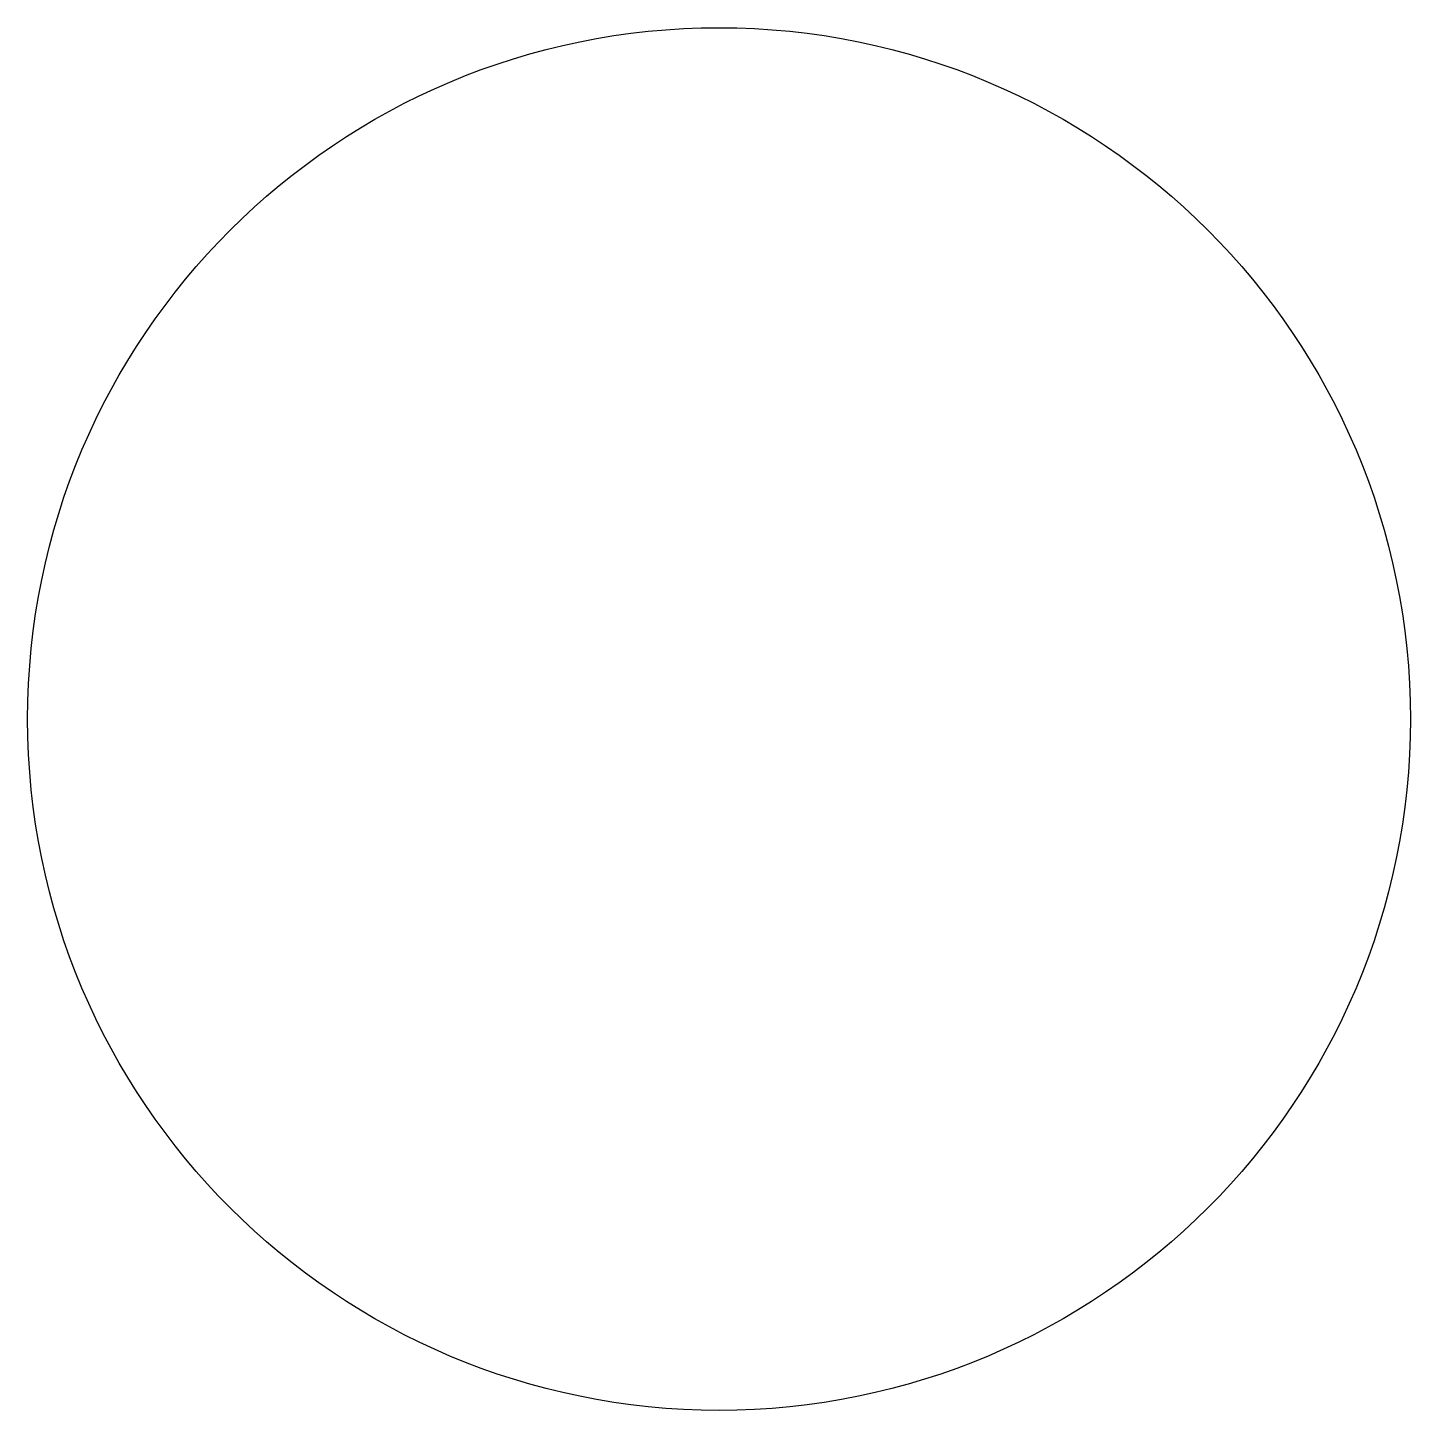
# Model space of a CAD drawing. Extents: x 146.1 to 169.1, y 204.5 to 227.5.
import ezdxf

# ---------------------------------------------------------------- set-up
doc = ezdxf.new("R2010")
doc.units = 0
doc.header["$LTSCALE"] = 15
doc.layers.get('0').update_dxf_attribs({"linetype": 'CONTINUOUS'})

msp = doc.modelspace()

# ---------------------------------------------------------------- linework, layer by layer
at = {"color": 0, "linetype": 'BYBLOCK'}
msp.add_circle((157.649, 216.005), 11.5, dxfattribs=at)

doc.saveas('drawing.dxf')
